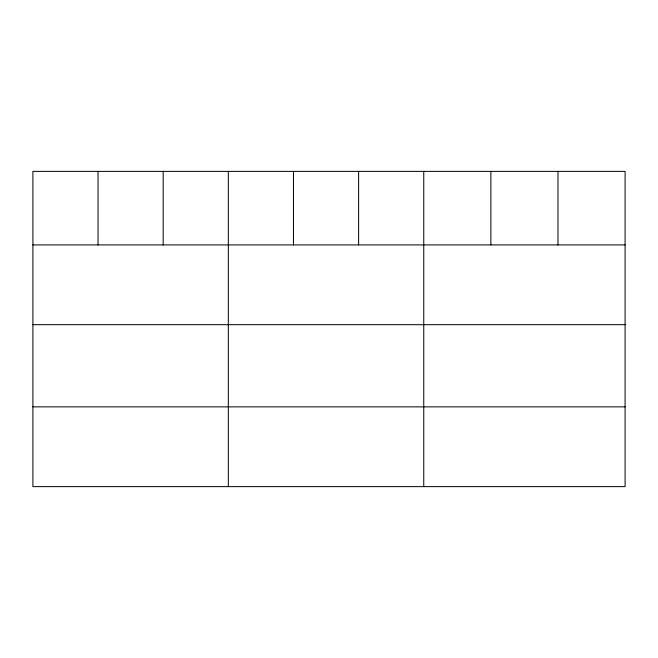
<?xml version="1.0" encoding="UTF-8"?>
<svg xmlns="http://www.w3.org/2000/svg" width="658" height="658" viewBox="0 0 658 658"><rect width="100%" height="100%" fill="white"/><g stroke="black" fill="none" stroke-linecap="round" stroke-linejoin="round"><path stroke-width="0.99" d="M625.1 324.682L625.1 171.376L32.9 171.376L32.9 486.624L625.1 486.624L625.1 324.682L32.9 324.682M32.9 244.916L625.1 244.916M32.9 406.858L625.1 406.858M557.984 171.376L557.984 244.916M490.868 171.376L490.868 244.916M423.752 171.376L423.752 486.624M358.61 171.376L358.61 244.916M293.468 171.376L293.468 244.916M228.326 171.376L228.326 486.624M163.184 171.376L163.184 244.916M98.042 171.376L98.042 244.916"/></g></svg>
